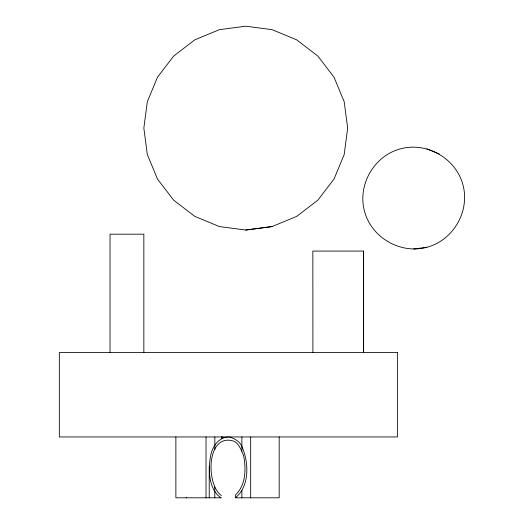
<?xml version="1.0" encoding="UTF-8"?>
<svg xmlns="http://www.w3.org/2000/svg" width="524" height="524" viewBox="0 0 524 524"><rect width="100%" height="100%" fill="white"/><g stroke="black" fill="none" stroke-linecap="round" stroke-linejoin="round"><path stroke-width="0.79" d="M221.357 495.54C206.161 484.883 206.168 435.136 231.798 440.586C238.682 441.883 240.909 449.775 243.529 455.297C246.26 468.705 245.953 485.086 235.355 495.101L235.355 497.8C249.621 486.573 248.861 463.105 242.442 447.882C240.601 441.915 234.962 438.581 229.335 436.951M186.262 497.8L186.433 497.42L186.564 497.8M228.359 436.951C218.508 437.547 212.593 446.31 210.72 455.297C208.067 469.176 208.277 488.918 220.859 497.8M272.107 226.564L296.702 216.379L317.819 200.188L334.011 179.077L344.196 154.495L347.667 128.118L344.196 101.741L334.011 77.159L317.819 56.048L296.708 39.857L272.126 29.671L245.756 26.2L219.379 29.671L194.797 39.857L173.693 56.048L157.495 77.159L147.316 101.741L143.845 128.118L147.316 154.495L157.495 179.077L173.693 200.188L194.797 216.379L219.379 226.564L245.756 230.036L272.107 226.564L245.756 230.036M426.89 247.269C453.286 240.385 470.159 211.165 462.934 184.861C456.037 158.471 426.824 141.604 400.526 148.829C374.136 155.72 357.27 184.939 364.494 211.238C371.385 237.621 400.591 254.494 426.89 247.269L413.711 249.005M221.357 497.8L175.874 497.8L175.874 436.951M235.355 497.8L279.181 497.8L279.181 436.951M225.595 437.56L221.357 436.951L221.731 438.68M426.89 148.829L439.191 153.918M214.748 487.078L214.833 497.8M363.623 352.495L363.623 251.075L312.848 251.075L312.913 352.495M363.558 251.075L363.558 352.495M250.675 436.951L250.675 497.8M241.878 436.951L241.878 451.138M241.878 490.51L241.878 497.8M214.833 436.951L214.833 449.69M209.233 466.157L209.233 497.8M206.037 436.951L206.037 497.8M143.845 352.495L143.845 234.176L110.04 234.176L110.04 352.495M397.382 352.495L59.33 352.495L59.33 436.951L397.382 436.951L397.382 352.495"/></g></svg>
